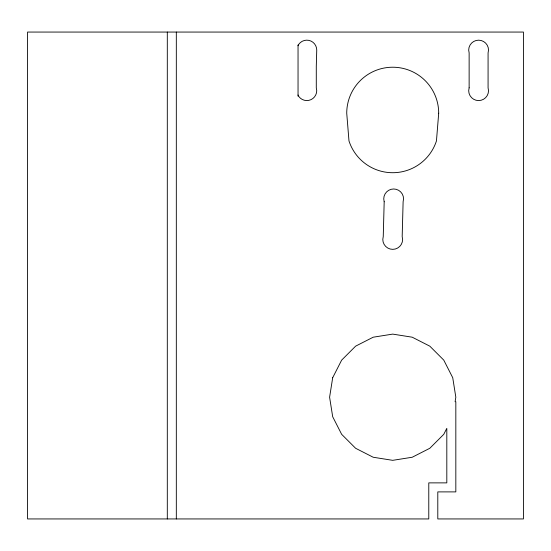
<?xml version="1.0" encoding="UTF-8"?>
<svg xmlns="http://www.w3.org/2000/svg" width="551" height="551" viewBox="0 0 551 551"><rect width="100%" height="100%" fill="white"/><g stroke="black" fill="none" stroke-linecap="round" stroke-linejoin="round"><path stroke-width="0.83" d="M298.043 45.747L298.794 44.259A9.918 9.918 0 0 1 316.742 50.093L316.288 66.464L316.288 87.816L316.735 90.667A9.918 9.918 0 0 1 298.8 96.494L298.043 95.013M298.043 44.962L298.043 96.143M176.32 32.061L176.32 518.939M167.304 32.061L167.304 518.939M384.185 201.742L383.248 236.586L382.793 239.437A9.918 9.918 0 0 0 392.711 249.355A9.918 9.918 0 0 0 402.629 239.437L402.182 236.586L403.118 201.742L403.566 198.89A9.918 9.918 0 0 0 393.648 188.979A9.918 9.918 0 0 0 383.737 198.89L384.185 201.742M438.699 113.203L436.447 140.939A45.981 45.981 0 0 1 348.983 140.939L346.731 113.203A45.981 45.981 0 0 1 392.711 67.222A45.981 45.981 0 0 1 438.699 113.203M332.687 377.717L329.601 397.223L332.687 416.721L341.654 434.319L355.615 448.28L373.206 457.247L392.711 460.333L412.217 457.247L429.808 448.28L443.775 434.319L446.813 428.354L446.813 482.876L428.781 482.876L428.781 518.939L27.55 518.939L27.55 32.061L523.45 32.061L523.45 518.939L437.797 518.939L437.797 491.891L455.829 491.891L455.829 401.727L455.112 401.727L455.829 397.223L452.736 377.717L443.775 360.12L429.808 346.159L412.217 337.198L392.711 334.106L373.206 337.198L355.615 346.159L341.654 360.12L332.687 377.717M469.135 87.816L468.687 90.667A9.918 9.918 0 0 0 478.605 100.585A9.918 9.918 0 0 0 488.523 90.667L488.076 87.816L488.076 52.937L488.523 50.093A9.918 9.918 0 0 0 478.605 40.175A9.918 9.918 0 0 0 468.687 50.093L469.135 52.937L469.135 87.816"/></g></svg>
